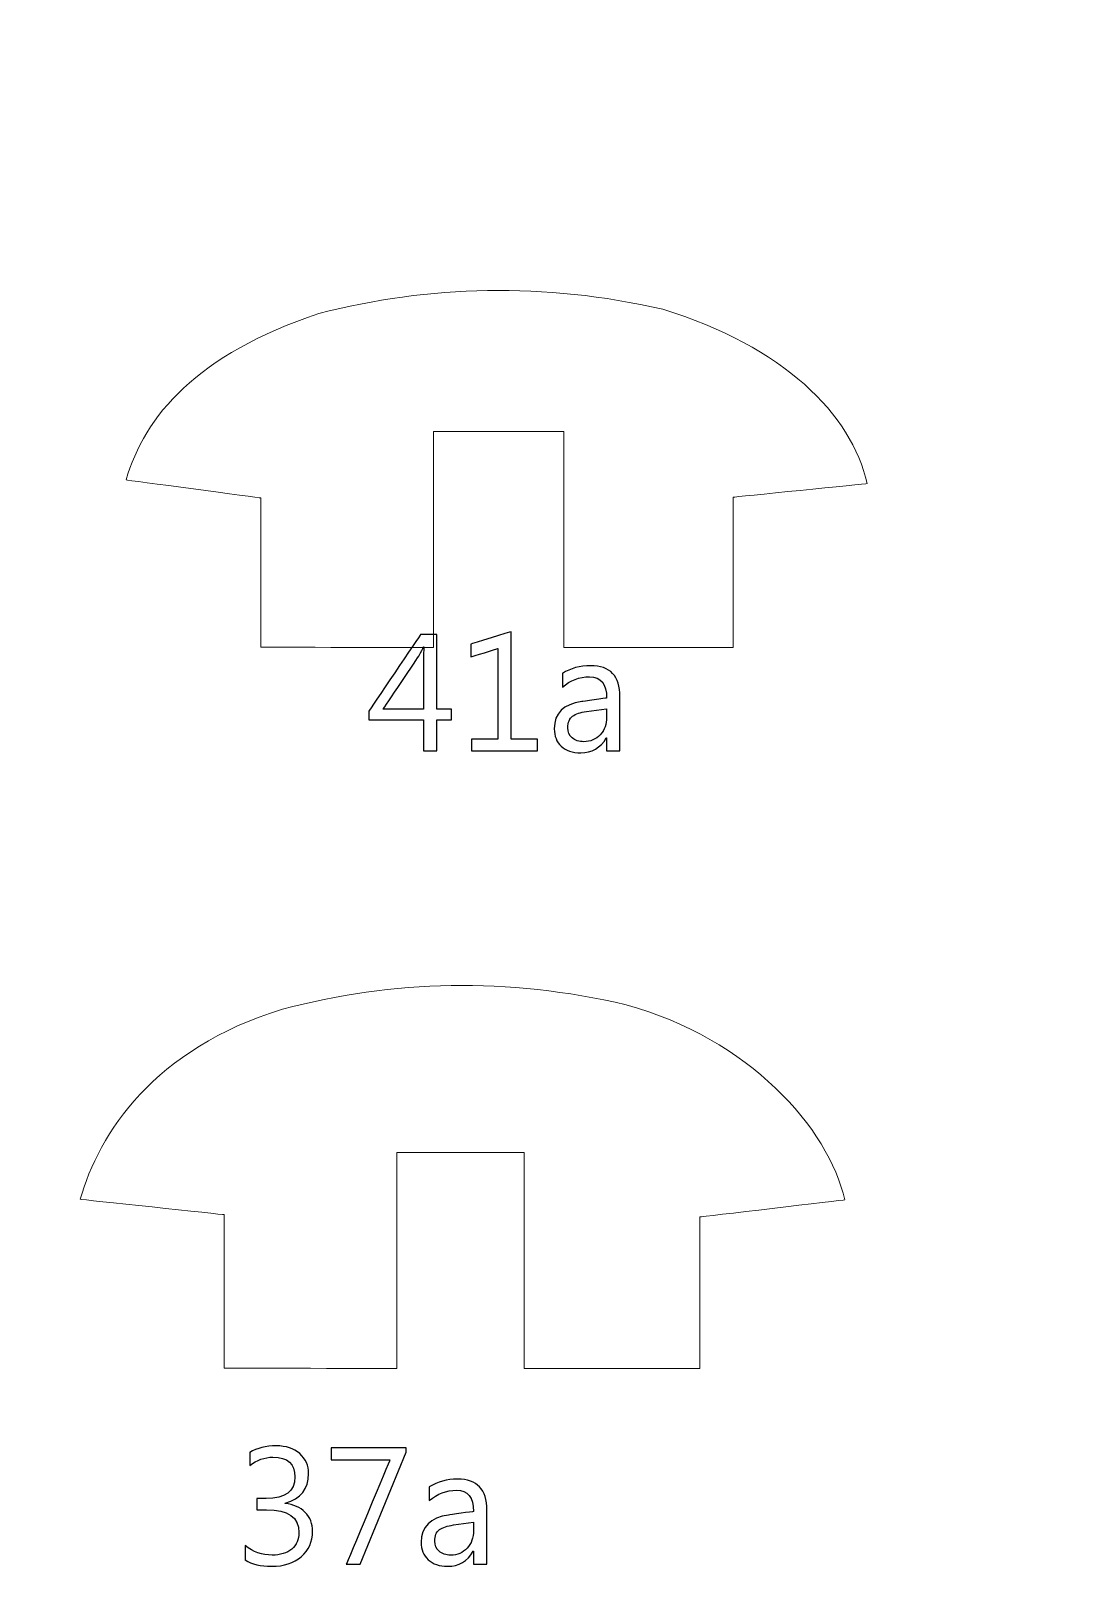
# Model space of a CAD drawing. Header units: centimetres. Extents: x -494 to 505, y -672 to 577.
# Drawn here: x -421.5 to -354.3, y -431.9 to -332.6 of the extents above; entities that cross this region are included whole.
import ezdxf

# ---------------------------------------------------------------- set-up
doc = ezdxf.new("R2010")
doc.units = ezdxf.units.CM
doc.header["$MEASUREMENT"] = 0
doc.layers.add('Camada 1', color=7, linetype='Continuous')
doc.layers.add('Camada 2', color=10, linetype='Continuous')

msp = doc.modelspace()

# ---------------------------------------------------------------- linework, layer by layer
at = {"layer": 'Camada 1', "lineweight": 9}
for points, knots in [([(-171.877482, -289.122612), (-171.417234, -291.33038), (-170.76293, -292.792912), (-169.592498, -295.697656), (-169.592498, -295.697656), (-166.99103, -303.282096), (-165.504622, -307.6575), (-173.55693, -310.625744), (-173.55693, -310.625744), (-177.69459, -311.82818), (-181.177438, -313.139836), (-184.119266, -314.542932), (-184.119266, -314.542932), (-198.820278, -320.617596), (-199.523858, -342.514936), (-193.890138, -357.236776), (-193.890138, -357.236776), (-189.844934, -363.822996), (-195.609718, -371.771672), (-201.114406, -369.92814), (-201.114406, -369.92814), (-201.114406, -369.92814), (-256.192782, -351.717864), (-256.192782, -351.717864), (-256.192782, -351.717864), (-254.607822, -345.745816), (-252.988826, -339.965792), (-250.858782, -333.99476), (-250.858782, -333.99476), (-250.858782, -333.99476), (-237.042706, -339.644228), (-237.042706, -339.644228), (-237.042706, -339.644228), (-237.042706, -339.644228), (-234.310174, -331.86116), (-234.310174, -331.86116), (-234.310174, -331.86116), (-234.310174, -331.86116), (-248.064782, -325.923656), (-248.064782, -325.923656), (-248.064782, -325.923656), (-245.077742, -319.458848), (-242.515898, -313.306968), (-239.20831, -307.165756), (-239.20831, -307.165756), (-239.20831, -307.165756), (-224.995486, -315.011816), (-224.995486, -315.011816), (-224.995486, -315.011816), (-224.995486, -315.011816), (-220.73997, -307.961284), (-220.73997, -307.961284), (-220.73997, -307.961284), (-220.73997, -307.961284), (-234.863386, -299.820584), (-234.863386, -299.820584), (-234.863386, -299.820584), (-231.622854, -294.342312), (-228.554026, -289.66922), (-225.135186, -284.696408), (-225.135186, -284.696408), (-225.135186, -284.696408), (-212.033358, -293.343076), (-212.033358, -293.343076), (-212.033358, -293.343076), (-212.033358, -293.343076), (-207.55483, -286.543496), (-207.55483, -286.543496), (-207.55483, -286.543496), (-207.55483, -286.543496), (-219.860114, -278.19858), (-219.860114, -278.19858), (-219.860114, -278.19858), (-216.204038, -273.117056), (-212.808566, -267.68298), (-209.444082, -262.4836), (-209.444082, -262.4836), (-209.444082, -262.4836), (-196.013578, -270.721328), (-196.013578, -270.721328), (-196.013578, -270.721328), (-196.013578, -270.721328), (-192.374774, -263.572244), (-192.374774, -263.572244), (-192.374774, -263.572244), (-192.374774, -263.572244), (-205.64221, -254.877824), (-205.64221, -254.877824), (-205.64221, -254.877824), (-192.847214, -229.7049), (-210.297014, -210.5787), (-229.633526, -206.477616), (-229.633526, -206.477616), (-270.939514, -198.17334), (-306.461414, -201.906124), (-344.475562, -222.53956), (-344.475562, -222.53956), (-370.286026, -235.883196), (-395.747494, -251.827284), (-421.002714, -267.868908), (-421.002714, -267.868908), (-436.48757, -276.248876), (-447.159634, -284.470348), (-464.85683, -290.508944), (-464.85683, -290.508944), (-470.354914, -292.199568), (-473.47505, -293.20236), (-475.541594, -292.117272), (-475.541594, -292.117272), (-483.768146, -278.821896), (-488.751118, -259.193792), (-487.706162, -215.05164), (-487.706162, -215.05164), (-484.91521, -177.04816), (-482.094794, -158.322772), (-473.688918, -145.105628), (-473.688918, -145.105628), (-460.462122, -137.656316), (-417.317682, -139.01928), (-359.988866, -144.689576), (-359.988866, -144.689576), (-319.967102, -147.65528), (-278.104854, -155.340304), (-233.92003, -154.620976), (-233.92003, -154.620976), (-213.98103, -153.978864), (-198.82993, -128.22428), (-179.348638, -98.790252), (-179.348638, -98.790252), (-168.780714, -100.527612), (-160.15335, -98.817684), (-154.495246, -93.99524), (-154.495246, -93.99524), (-149.021546, -88.652604), (-145.952718, -82.331052), (-146.064986, -74.856848), (-146.064986, -74.856848), (-146.087846, -72.723756), (-144.596866, -71.94042), (-142.229078, -72.798432), (-142.229078, -72.798432), (-113.594134, -78.67142), (-86.43747, -81.992216), (-61.44133, -81.803748), (-61.44133, -81.803748), (-61.44133, -81.803748), (-44.958762, -82.101436), (-44.958762, -82.101436), (-44.958762, -82.101436), (-22.211538, -82.526124), (-8.229346, -86.777068), (-4.602734, -100.924868), (-4.602734, -100.924868), (-3.762502, -105.042716), (-3.947922, -132.817616), (-3.908298, -138.162792), (-3.908298, -138.162792), (-3.908298, -138.162792), (-3.998722, -194.112388), (-3.998722, -194.112388), (-3.998722, -194.112388), (-3.998722, -194.112388), (-55.947818, -194.183), (-55.947818, -194.183), (-55.947818, -194.183), (-55.947818, -194.183), (-55.868062, -202.446636), (-55.868062, -202.446636), (-55.868062, -202.446636), (-55.868062, -202.446636), (-3.988054, -202.589384), (-3.988054, -202.589384), (-3.988054, -202.589384), (-3.988054, -202.589384), (-4.22783, -272.231104), (-4.22783, -272.231104), (-4.22783, -272.231104), (-4.22783, -272.231104), (-19.20621, -273.734276), (-19.20621, -273.734276), (-19.20621, -273.734276), (-19.20621, -273.734276), (-26.489914, -232.917492), (-26.489914, -232.917492), (-26.489914, -232.917492), (-26.489914, -232.917492), (-72.97293, -239.781588), (-72.97293, -239.781588), (-72.97293, -239.781588), (-72.97293, -239.781588), (-65.32753, -279.111456), (-65.32753, -279.111456), (-65.32753, -279.111456), (-65.32753, -279.111456), (-89.765886, -281.623516), (-89.765886, -281.623516), (-89.765886, -281.623516), (-89.87917, -271.87144), (-91.007438, -262.591804), (-93.44025, -254.004064), (-93.44025, -254.004064), (-96.718882, -242.648232), (-100.75291, -234.08132), (-106.761026, -232.132632), (-106.761026, -232.132632), (-106.761026, -232.132632), (-155.777438, -232.138728), (-155.777438, -232.138728), (-155.777438, -232.138728), (-159.270954, -232.321608), (-160.840166, -237.91926), (-159.684466, -246.6594), (-159.684466, -246.6594), (-158.761938, -256.127504), (-152.171654, -263.9568), (-148.63191, -273.87804), (-148.63191, -273.87804), (-146.288506, -280.445972), (-146.881342, -281.714448), (-152.075134, -281.679396), (-152.075134, -281.679396), (-152.075134, -281.679396), (-168.283382, -281.601164), (-168.283382, -281.601164), (-168.283382, -281.601164), (-170.456098, -282.293568), (-172.452538, -285.107888), (-171.877482, -289.122612)], [0, 0, 0, 0, 0.017241379, 0.017241379, 0.017241379, 0.017241389, 0.034482759, 0.034482759, 0.034482759, 0.034482769, 0.051724138, 0.051724138, 0.051724138, 0.051724148, 0.068965517, 0.068965517, 0.068965517, 0.068965527, 0.086206897, 0.086206897, 0.086206897, 0.086206907, 0.103448276, 0.103448276, 0.103448276, 0.103448286, 0.120689655, 0.120689655, 0.120689655, 0.120689665, 0.137931034, 0.137931034, 0.137931034, 0.137931044, 0.155172414, 0.155172414, 0.155172414, 0.155172424, 0.172413793, 0.172413793, 0.172413793, 0.172413803, 0.189655172, 0.189655172, 0.189655172, 0.189655182, 0.206896552, 0.206896552, 0.206896552, 0.206896562, 0.224137931, 0.224137931, 0.224137931, 0.224137941, 0.24137931, 0.24137931, 0.24137931, 0.24137932, 0.25862069, 0.25862069, 0.25862069, 0.2586207, 0.275862069, 0.275862069, 0.275862069, 0.275862079, 0.293103448, 0.293103448, 0.293103448, 0.293103458, 0.310344828, 0.310344828, 0.310344828, 0.310344838, 0.327586207, 0.327586207, 0.327586207, 0.327586217, 0.344827586, 0.344827586, 0.344827586, 0.344827596, 0.362068966, 0.362068966, 0.362068966, 0.362068976, 0.379310345, 0.379310345, 0.379310345, 0.379310355, 0.396551724, 0.396551724, 0.396551724, 0.396551734, 0.413793103, 0.413793103, 0.413793103, 0.413793113, 0.431034483, 0.431034483, 0.431034483, 0.431034493, 0.448275862, 0.448275862, 0.448275862, 0.448275872, 0.465517241, 0.465517241, 0.465517241, 0.465517251, 0.482758621, 0.482758621, 0.482758621, 0.482758631, 0.5, 0.5, 0.5, 0.50000001, 0.517241379, 0.517241379, 0.517241379, 0.517241389, 0.534482759, 0.534482759, 0.534482759, 0.534482769, 0.551724138, 0.551724138, 0.551724138, 0.551724148, 0.568965517, 0.568965517, 0.568965517, 0.568965527, 0.586206897, 0.586206897, 0.586206897, 0.586206907, 0.603448276, 0.603448276, 0.603448276, 0.603448286, 0.620689655, 0.620689655, 0.620689655, 0.620689665, 0.637931034, 0.637931034, 0.637931034, 0.637931044, 0.655172414, 0.655172414, 0.655172414, 0.655172424, 0.672413793, 0.672413793, 0.672413793, 0.672413803, 0.689655172, 0.689655172, 0.689655172, 0.689655182, 0.706896552, 0.706896552, 0.706896552, 0.706896562, 0.724137931, 0.724137931, 0.724137931, 0.724137941, 0.74137931, 0.74137931, 0.74137931, 0.74137932, 0.75862069, 0.75862069, 0.75862069, 0.7586207, 0.775862069, 0.775862069, 0.775862069, 0.775862079, 0.793103448, 0.793103448, 0.793103448, 0.793103458, 0.810344828, 0.810344828, 0.810344828, 0.810344838, 0.827586207, 0.827586207, 0.827586207, 0.827586217, 0.844827586, 0.844827586, 0.844827586, 0.844827596, 0.862068966, 0.862068966, 0.862068966, 0.862068976, 0.879310345, 0.879310345, 0.879310345, 0.879310355, 0.896551724, 0.896551724, 0.896551724, 0.896551734, 0.913793103, 0.913793103, 0.913793103, 0.913793113, 0.931034483, 0.931034483, 0.931034483, 0.931034493, 0.948275862, 0.948275862, 0.948275862, 0.948275872, 0.965517241, 0.965517241, 0.965517241, 0.965517251, 1, 1, 1, 1]), ([(-395.501622, -358.503728), (-395.501622, -358.503728), (-387.058154, -358.503728), (-387.058154, -358.503728), (-387.058154, -358.503728), (-387.058154, -358.503728), (-387.063742, -372.469664), (-387.063742, -372.469664), (-387.063742, -372.469664), (-387.063742, -372.469664), (-376.123708, -372.466616), (-376.123708, -372.466616), (-376.123708, -372.466616), (-376.123708, -372.466616), (-376.116088, -362.749592), (-376.116088, -362.749592), (-376.116088, -362.749592), (-376.116088, -362.749592), (-367.45037, -361.872276), (-367.45037, -361.872276), (-367.45037, -361.872276), (-368.48161, -357.36022), (-372.845838, -353.02952), (-380.674118, -350.596708), (-380.674118, -350.596708), (-388.382256, -348.846648), (-395.730984, -349.038672), (-402.904452, -350.877124), (-402.904452, -350.877124), (-410.80436, -353.516184), (-414.1724, -357.504492), (-415.365438, -361.637072), (-415.365438, -361.637072), (-415.365438, -361.637072), (-406.665938, -362.801408), (-406.665938, -362.801408), (-406.665938, -362.801408), (-406.665938, -362.801408), (-406.664414, -372.45036), (-406.664414, -372.45036), (-406.664414, -372.45036), (-406.664414, -372.45036), (-395.500606, -372.468648), (-395.500606, -372.468648), (-395.500606, -372.468648), (-395.500606, -372.468648), (-395.501622, -358.503728), (-395.501622, -358.503728)], [0, 0, 0, 0, 0.076923077, 0.076923077, 0.076923077, 0.076923087, 0.153846154, 0.153846154, 0.153846154, 0.153846164, 0.230769231, 0.230769231, 0.230769231, 0.230769241, 0.307692308, 0.307692308, 0.307692308, 0.307692318, 0.384615385, 0.384615385, 0.384615385, 0.384615395, 0.461538462, 0.461538462, 0.461538462, 0.461538472, 0.538461538, 0.538461538, 0.538461538, 0.538461548, 0.615384615, 0.615384615, 0.615384615, 0.615384625, 0.692307692, 0.692307692, 0.692307692, 0.692307702, 0.769230769, 0.769230769, 0.769230769, 0.769230779, 0.846153846, 0.846153846, 0.846153846, 0.846153856, 1, 1, 1, 1]), ([(-397.861282, -405.116792), (-397.861282, -405.116792), (-389.62076, -405.116792), (-389.62076, -405.116792), (-389.62076, -405.116792), (-389.62076, -405.116792), (-389.626348, -419.07206), (-389.626348, -419.07206), (-389.626348, -419.07206), (-389.626348, -419.07206), (-378.279406, -419.069012), (-378.279406, -419.069012), (-378.279406, -419.069012), (-378.279406, -419.069012), (-378.271786, -409.279598), (-378.271786, -409.279598), (-378.271786, -409.279598), (-378.271786, -409.279598), (-368.904774, -408.17419), (-368.904774, -408.17419), (-368.904774, -408.17419), (-369.936014, -403.534372), (-375.100088, -397.747744), (-383.033778, -395.56309), (-383.033778, -395.56309), (-390.741916, -393.7635), (-398.090644, -393.960858), (-405.264112, -395.85138), (-405.264112, -395.85138), (-413.543496, -398.375124), (-417.140644, -403.885908), (-418.333428, -408.135582), (-418.333428, -408.135582), (-418.333428, -408.135582), (-409.025598, -409.129738), (-409.025598, -409.129738), (-409.025598, -409.129738), (-409.025598, -409.129738), (-409.024074, -419.052248), (-409.024074, -419.052248), (-409.024074, -419.052248), (-409.024074, -419.052248), (-397.860266, -419.071044), (-397.860266, -419.071044), (-397.860266, -419.071044), (-397.860266, -419.071044), (-397.861282, -405.116792), (-397.861282, -405.116792)], [0, 0, 0, 0, 0.076923077, 0.076923077, 0.076923077, 0.076923087, 0.153846154, 0.153846154, 0.153846154, 0.153846164, 0.230769231, 0.230769231, 0.230769231, 0.230769241, 0.307692308, 0.307692308, 0.307692308, 0.307692318, 0.384615385, 0.384615385, 0.384615385, 0.384615395, 0.461538462, 0.461538462, 0.461538462, 0.461538472, 0.538461538, 0.538461538, 0.538461538, 0.538461548, 0.615384615, 0.615384615, 0.615384615, 0.615384625, 0.692307692, 0.692307692, 0.692307692, 0.692307702, 0.769230769, 0.769230769, 0.769230769, 0.769230779, 0.846153846, 0.846153846, 0.846153846, 0.846153856, 1, 1, 1, 1])]:
    msp.add_open_spline(points, degree=3, knots=knots, dxfattribs=at)
at = {"layer": 'Camada 2'}
for points, knots in [([(-394.318744, -377.147328), (-394.318744, -377.147328), (-395.286484, -377.147328), (-395.286484, -377.147328), (-395.286484, -377.147328), (-395.286484, -377.147328), (-395.286484, -379.147324), (-395.286484, -379.147324), (-395.286484, -379.147324), (-395.286484, -379.147324), (-396.136114, -379.147324), (-396.136114, -379.147324), (-396.136114, -379.147324), (-396.136114, -379.147324), (-396.136114, -377.147328), (-396.136114, -377.147328), (-396.136114, -377.147328), (-396.136114, -377.147328), (-399.673826, -377.147328), (-399.673826, -377.147328), (-399.673826, -377.147328), (-399.673826, -377.147328), (-399.673826, -376.584464), (-399.673826, -376.584464), (-399.673826, -376.584464), (-399.673826, -376.584464), (-396.324328, -371.620288), (-396.324328, -371.620288), (-396.324328, -371.620288), (-396.324328, -371.620288), (-395.286484, -371.620288), (-395.286484, -371.620288), (-395.286484, -371.620288), (-395.286484, -371.620288), (-395.286484, -376.44832), (-395.286484, -376.44832), (-395.286484, -376.44832), (-395.286484, -376.44832), (-394.318744, -376.44832), (-394.318744, -376.44832), (-394.318744, -376.44832), (-394.318744, -376.44832), (-394.318744, -377.147328), (-394.318744, -377.147328)], [0, 0, 0, 0, 0.083333333, 0.083333333, 0.083333333, 0.083333343, 0.166666667, 0.166666667, 0.166666667, 0.166666677, 0.25, 0.25, 0.25, 0.25000001, 0.333333333, 0.333333333, 0.333333333, 0.333333343, 0.416666667, 0.416666667, 0.416666667, 0.416666677, 0.5, 0.5, 0.5, 0.50000001, 0.583333333, 0.583333333, 0.583333333, 0.583333343, 0.666666667, 0.666666667, 0.666666667, 0.666666677, 0.75, 0.75, 0.75, 0.75000001, 0.833333333, 0.833333333, 0.833333333, 0.833333343, 1, 1, 1, 1]), ([(-388.770368, -379.147324), (-388.770368, -379.147324), (-393.028424, -379.147324), (-393.028424, -379.147324), (-393.028424, -379.147324), (-393.028424, -379.147324), (-393.028424, -378.394722), (-393.028424, -378.394722), (-393.028424, -378.394722), (-393.028424, -378.394722), (-391.329672, -378.394722), (-391.329672, -378.394722), (-391.329672, -378.394722), (-391.329672, -378.394722), (-391.329672, -372.541546), (-391.329672, -372.541546), (-391.329672, -372.541546), (-391.329672, -372.541546), (-393.071604, -373.06123), (-393.071604, -373.06123), (-393.071604, -373.06123), (-393.071604, -373.06123), (-393.071604, -372.244112), (-393.071604, -372.244112), (-393.071604, -372.244112), (-393.071604, -372.244112), (-390.469374, -371.44833), (-390.469374, -371.44833), (-390.469374, -371.44833), (-390.469374, -371.44833), (-390.469374, -378.394722), (-390.469374, -378.394722), (-390.469374, -378.394722), (-390.469374, -378.394722), (-388.770368, -378.394722), (-388.770368, -378.394722), (-388.770368, -378.394722), (-388.770368, -378.394722), (-388.770368, -379.147324), (-388.770368, -379.147324)], [0, 0, 0, 0, 0.090909091, 0.090909091, 0.090909091, 0.090909101, 0.181818182, 0.181818182, 0.181818182, 0.181818192, 0.272727273, 0.272727273, 0.272727273, 0.272727283, 0.363636364, 0.363636364, 0.363636364, 0.363636374, 0.454545455, 0.454545455, 0.454545455, 0.454545465, 0.545454545, 0.545454545, 0.545454545, 0.545454555, 0.636363636, 0.636363636, 0.636363636, 0.636363646, 0.727272727, 0.727272727, 0.727272727, 0.727272737, 0.818181818, 0.818181818, 0.818181818, 0.818181828, 1, 1, 1, 1]), ([(-396.136114, -376.44832), (-396.136114, -376.44832), (-396.136114, -373.195596), (-396.136114, -373.195596), (-396.136114, -373.195596), (-396.136114, -372.964456), (-396.129002, -372.704614), (-396.114524, -372.417848), (-396.114524, -372.417848), (-396.114524, -372.417848), (-396.136114, -372.417848), (-396.136114, -372.417848), (-396.136114, -372.417848), (-396.184374, -372.545102), (-396.281148, -372.736872), (-396.424658, -372.994936), (-396.424658, -372.994936), (-396.424658, -372.994936), (-398.740122, -376.44832), (-398.740122, -376.44832), (-398.740122, -376.44832), (-398.740122, -376.44832), (-396.136114, -376.44832), (-396.136114, -376.44832)], [0, 0, 0, 0, 0.142857143, 0.142857143, 0.142857143, 0.142857153, 0.285714286, 0.285714286, 0.285714286, 0.285714296, 0.428571429, 0.428571429, 0.428571429, 0.428571439, 0.571428571, 0.571428571, 0.571428571, 0.571428581, 0.714285714, 0.714285714, 0.714285714, 0.714285724, 1, 1, 1, 1]), ([(-383.436876, -379.147324), (-383.436876, -379.147324), (-384.297174, -379.147324), (-384.297174, -379.147324), (-384.297174, -379.147324), (-384.297174, -379.147324), (-384.297174, -378.306838), (-384.297174, -378.306838), (-384.297174, -378.306838), (-384.297174, -378.306838), (-384.318764, -378.306838), (-384.318764, -378.306838), (-384.318764, -378.306838), (-384.69316, -378.953776), (-385.243324, -379.276356), (-385.972812, -379.276356), (-385.972812, -379.276356), (-386.508752, -379.276356), (-386.928106, -379.134878), (-387.230874, -378.84989), (-387.230874, -378.84989), (-387.533896, -378.56668), (-387.684264, -378.190252), (-387.684264, -377.72086), (-387.684264, -377.72086), (-387.684264, -376.715274), (-387.092952, -376.129296), (-385.910074, -375.96445), (-385.910074, -375.96445), (-385.910074, -375.96445), (-384.297174, -375.738644), (-384.297174, -375.738644), (-384.297174, -375.738644), (-384.297174, -374.821196), (-384.66649, -374.362218), (-385.404614, -374.362218), (-385.404614, -374.362218), (-386.051806, -374.362218), (-386.636006, -374.584468), (-387.157468, -375.028968), (-387.157468, -375.028968), (-387.157468, -375.028968), (-387.157468, -374.147334), (-387.157468, -374.147334), (-387.157468, -374.147334), (-386.628894, -373.810276), (-386.021326, -373.641874), (-385.331208, -373.641874), (-385.331208, -373.641874), (-384.067812, -373.641874), (-383.436876, -374.310402), (-383.436876, -375.648982), (-383.436876, -375.648982), (-383.436876, -375.648982), (-383.436876, -379.147324), (-383.436876, -379.147324)], [0, 0, 0, 0, 0.066666667, 0.066666667, 0.066666667, 0.066666677, 0.133333333, 0.133333333, 0.133333333, 0.133333343, 0.2, 0.2, 0.2, 0.20000001, 0.266666667, 0.266666667, 0.266666667, 0.266666677, 0.333333333, 0.333333333, 0.333333333, 0.333333343, 0.4, 0.4, 0.4, 0.40000001, 0.466666667, 0.466666667, 0.466666667, 0.466666677, 0.533333333, 0.533333333, 0.533333333, 0.533333343, 0.6, 0.6, 0.6, 0.60000001, 0.666666667, 0.666666667, 0.666666667, 0.666666677, 0.733333333, 0.733333333, 0.733333333, 0.733333343, 0.8, 0.8, 0.8, 0.80000001, 0.866666667, 0.866666667, 0.866666667, 0.866666677, 1, 1, 1, 1]), ([(-384.297174, -376.42673), (-384.297174, -376.42673), (-385.594606, -376.606054), (-385.594606, -376.606054), (-385.594606, -376.606054), (-385.994402, -376.66168), (-386.295392, -376.76201), (-386.49783, -376.903488), (-386.49783, -376.903488), (-386.700522, -377.046998), (-386.80263, -377.29795), (-386.80263, -377.6599), (-386.80263, -377.6599), (-386.80263, -377.923298), (-386.709412, -378.138436), (-386.521198, -378.30506), (-386.521198, -378.30506), (-386.334762, -378.471684), (-386.084064, -378.556012), (-385.77393, -378.556012), (-385.77393, -378.556012), (-385.345686, -378.556012), (-384.992626, -378.40539), (-384.71475, -378.106178), (-384.71475, -378.106178), (-384.436874, -377.804934), (-384.297174, -377.425204), (-384.297174, -376.964448), (-384.297174, -376.964448), (-384.297174, -376.964448), (-384.297174, -376.42673), (-384.297174, -376.42673)], [0, 0, 0, 0, 0.111111111, 0.111111111, 0.111111111, 0.111111121, 0.222222222, 0.222222222, 0.222222222, 0.222222232, 0.333333333, 0.333333333, 0.333333333, 0.333333343, 0.444444444, 0.444444444, 0.444444444, 0.444444454, 0.555555556, 0.555555556, 0.555555556, 0.555555566, 0.666666667, 0.666666667, 0.666666667, 0.666666677, 0.777777778, 0.777777778, 0.777777778, 0.777777788, 1, 1, 1, 1]), ([(-407.665428, -431.45075), (-407.665428, -431.45075), (-407.665428, -430.52619), (-407.665428, -430.52619), (-407.665428, -430.52619), (-407.151078, -430.934622), (-406.568656, -431.139092), (-405.921464, -431.139092), (-405.921464, -431.139092), (-405.394668, -431.139092), (-404.975314, -431.008282), (-404.661624, -430.74463), (-404.661624, -430.74463), (-404.348188, -430.481232), (-404.192232, -430.126394), (-404.192232, -429.681894), (-404.192232, -429.681894), (-404.192232, -428.696374), (-404.890986, -428.20336), (-406.287224, -428.20336), (-406.287224, -428.20336), (-406.287224, -428.20336), (-406.912572, -428.20336), (-406.912572, -428.20336), (-406.912572, -428.20336), (-406.912572, -428.20336), (-406.912572, -427.472348), (-406.912572, -427.472348), (-406.912572, -427.472348), (-406.912572, -427.472348), (-406.317704, -427.472348), (-406.317704, -427.472348), (-406.317704, -427.472348), (-405.072088, -427.472348), (-404.450296, -427.009814), (-404.450296, -426.087032), (-404.450296, -426.087032), (-404.450296, -425.232068), (-404.925276, -424.805602), (-405.874982, -424.805602), (-405.874982, -424.805602), (-406.405334, -424.805602), (-406.90546, -424.984672), (-407.375106, -425.34332), (-407.375106, -425.34332), (-407.375106, -425.34332), (-407.375106, -424.504612), (-407.375106, -424.504612), (-407.375106, -424.504612), (-406.891236, -424.217846), (-406.319482, -424.074336), (-405.661622, -424.074336), (-405.661622, -424.074336), (-405.027384, -424.074336), (-404.520146, -424.242738), (-404.138384, -424.578018), (-404.138384, -424.578018), (-403.7584, -424.914822), (-403.568408, -425.345098), (-403.568408, -425.870116), (-403.568408, -425.870116), (-403.568408, -426.861224), (-404.07209, -427.499272), (-405.080978, -427.782228), (-405.080978, -427.782228), (-405.080978, -427.782228), (-405.080978, -427.803818), (-405.080978, -427.803818), (-405.080978, -427.803818), (-404.539958, -427.855888), (-404.109682, -428.04588), (-403.790658, -428.373794), (-403.790658, -428.373794), (-403.469856, -428.701708), (-403.310344, -429.110394), (-403.310344, -429.599598), (-403.310344, -429.599598), (-403.310344, -430.277016), (-403.552406, -430.821846), (-404.038054, -431.237644), (-404.038054, -431.237644), (-404.523702, -431.651664), (-405.163528, -431.859436), (-405.957532, -431.859436), (-405.957532, -431.859436), (-406.672542, -431.859436), (-407.242264, -431.723292), (-407.665428, -431.45075)], [0, 0, 0, 0, 0.043478261, 0.043478261, 0.043478261, 0.043478271, 0.086956522, 0.086956522, 0.086956522, 0.086956532, 0.130434783, 0.130434783, 0.130434783, 0.130434793, 0.173913043, 0.173913043, 0.173913043, 0.173913053, 0.217391304, 0.217391304, 0.217391304, 0.217391314, 0.260869565, 0.260869565, 0.260869565, 0.260869575, 0.304347826, 0.304347826, 0.304347826, 0.304347836, 0.347826087, 0.347826087, 0.347826087, 0.347826097, 0.391304348, 0.391304348, 0.391304348, 0.391304358, 0.434782609, 0.434782609, 0.434782609, 0.434782619, 0.47826087, 0.47826087, 0.47826087, 0.47826088, 0.52173913, 0.52173913, 0.52173913, 0.52173914, 0.565217391, 0.565217391, 0.565217391, 0.565217401, 0.608695652, 0.608695652, 0.608695652, 0.608695662, 0.652173913, 0.652173913, 0.652173913, 0.652173923, 0.695652174, 0.695652174, 0.695652174, 0.695652184, 0.739130435, 0.739130435, 0.739130435, 0.739130445, 0.782608696, 0.782608696, 0.782608696, 0.782608706, 0.826086957, 0.826086957, 0.826086957, 0.826086967, 0.869565217, 0.869565217, 0.869565217, 0.869565227, 0.913043478, 0.913043478, 0.913043478, 0.913043488, 1, 1, 1, 1]), ([(-397.256508, -424.474132), (-397.256508, -424.474132), (-400.235166, -431.730404), (-400.235166, -431.730404), (-400.235166, -431.730404), (-400.235166, -431.730404), (-401.127722, -431.730404), (-401.127722, -431.730404), (-401.127722, -431.730404), (-401.127722, -431.730404), (-398.310354, -424.97756), (-398.310354, -424.97756), (-398.310354, -424.97756), (-398.310354, -424.97756), (-402.10613, -424.97756), (-402.10613, -424.97756), (-402.10613, -424.97756), (-402.10613, -424.97756), (-402.10613, -424.203368), (-402.10613, -424.203368), (-402.10613, -424.203368), (-402.10613, -424.203368), (-397.256508, -424.203368), (-397.256508, -424.203368), (-397.256508, -424.203368), (-397.256508, -424.203368), (-397.256508, -424.474132), (-397.256508, -424.474132)], [0, 0, 0, 0, 0.125, 0.125, 0.125, 0.12500001, 0.25, 0.25, 0.25, 0.25000001, 0.375, 0.375, 0.375, 0.37500001, 0.5, 0.5, 0.5, 0.50000001, 0.625, 0.625, 0.625, 0.62500001, 0.75, 0.75, 0.75, 0.75000001, 1, 1, 1, 1]), ([(-392.04138, -431.730404), (-392.04138, -431.730404), (-392.901678, -431.730404), (-392.901678, -431.730404), (-392.901678, -431.730404), (-392.901678, -431.730404), (-392.901678, -430.889918), (-392.901678, -430.889918), (-392.901678, -430.889918), (-392.901678, -430.889918), (-392.923268, -430.889918), (-392.923268, -430.889918), (-392.923268, -430.889918), (-393.297664, -431.536856), (-393.847828, -431.859436), (-394.577316, -431.859436), (-394.577316, -431.859436), (-395.113256, -431.859436), (-395.53261, -431.717958), (-395.835378, -431.43297), (-395.835378, -431.43297), (-396.1384, -431.14976), (-396.288768, -430.773332), (-396.288768, -430.30394), (-396.288768, -430.30394), (-396.288768, -429.298354), (-395.697456, -428.712376), (-394.514578, -428.54753), (-394.514578, -428.54753), (-394.514578, -428.54753), (-392.901678, -428.321724), (-392.901678, -428.321724), (-392.901678, -428.321724), (-392.901678, -427.404276), (-393.270994, -426.945298), (-394.009118, -426.945298), (-394.009118, -426.945298), (-394.65631, -426.945298), (-395.24051, -427.167548), (-395.761972, -427.612048), (-395.761972, -427.612048), (-395.761972, -427.612048), (-395.761972, -426.730414), (-395.761972, -426.730414), (-395.761972, -426.730414), (-395.233398, -426.393356), (-394.62583, -426.224954), (-393.935712, -426.224954), (-393.935712, -426.224954), (-392.672316, -426.224954), (-392.04138, -426.893482), (-392.04138, -428.232062), (-392.04138, -428.232062), (-392.04138, -428.232062), (-392.04138, -431.730404), (-392.04138, -431.730404)], [0, 0, 0, 0, 0.066666667, 0.066666667, 0.066666667, 0.066666677, 0.133333333, 0.133333333, 0.133333333, 0.133333343, 0.2, 0.2, 0.2, 0.20000001, 0.266666667, 0.266666667, 0.266666667, 0.266666677, 0.333333333, 0.333333333, 0.333333333, 0.333333343, 0.4, 0.4, 0.4, 0.40000001, 0.466666667, 0.466666667, 0.466666667, 0.466666677, 0.533333333, 0.533333333, 0.533333333, 0.533333343, 0.6, 0.6, 0.6, 0.60000001, 0.666666667, 0.666666667, 0.666666667, 0.666666677, 0.733333333, 0.733333333, 0.733333333, 0.733333343, 0.8, 0.8, 0.8, 0.80000001, 0.866666667, 0.866666667, 0.866666667, 0.866666677, 1, 1, 1, 1]), ([(-392.901678, -429.00981), (-392.901678, -429.00981), (-394.19911, -429.189134), (-394.19911, -429.189134), (-394.19911, -429.189134), (-394.598906, -429.24476), (-394.899896, -429.34509), (-395.102334, -429.486568), (-395.102334, -429.486568), (-395.305026, -429.630078), (-395.407134, -429.88103), (-395.407134, -430.24298), (-395.407134, -430.24298), (-395.407134, -430.506378), (-395.313916, -430.721516), (-395.125702, -430.88814), (-395.125702, -430.88814), (-394.939266, -431.054764), (-394.688568, -431.139092), (-394.378434, -431.139092), (-394.378434, -431.139092), (-393.95019, -431.139092), (-393.59713, -430.98847), (-393.319254, -430.689258), (-393.319254, -430.689258), (-393.041378, -430.388014), (-392.901678, -430.008284), (-392.901678, -429.547528), (-392.901678, -429.547528), (-392.901678, -429.547528), (-392.901678, -429.00981), (-392.901678, -429.00981)], [0, 0, 0, 0, 0.111111111, 0.111111111, 0.111111111, 0.111111121, 0.222222222, 0.222222222, 0.222222222, 0.222222232, 0.333333333, 0.333333333, 0.333333333, 0.333333343, 0.444444444, 0.444444444, 0.444444444, 0.444444454, 0.555555556, 0.555555556, 0.555555556, 0.555555566, 0.666666667, 0.666666667, 0.666666667, 0.666666677, 0.777777778, 0.777777778, 0.777777778, 0.777777788, 1, 1, 1, 1])]:
    msp.add_open_spline(points, degree=3, knots=knots, dxfattribs=at)
at = {"layer": 'Camada 2', "lineweight": 9}
for points, knots in [([(-394.318744, -377.147328), (-394.318744, -377.147328), (-395.286484, -377.147328), (-395.286484, -377.147328), (-395.286484, -377.147328), (-395.286484, -377.147328), (-395.286484, -379.147324), (-395.286484, -379.147324), (-395.286484, -379.147324), (-395.286484, -379.147324), (-396.136114, -379.147324), (-396.136114, -379.147324), (-396.136114, -379.147324), (-396.136114, -379.147324), (-396.136114, -377.147328), (-396.136114, -377.147328), (-396.136114, -377.147328), (-396.136114, -377.147328), (-399.673826, -377.147328), (-399.673826, -377.147328), (-399.673826, -377.147328), (-399.673826, -377.147328), (-399.673826, -376.584464), (-399.673826, -376.584464), (-399.673826, -376.584464), (-399.673826, -376.584464), (-396.324328, -371.620288), (-396.324328, -371.620288), (-396.324328, -371.620288), (-396.324328, -371.620288), (-395.286484, -371.620288), (-395.286484, -371.620288), (-395.286484, -371.620288), (-395.286484, -371.620288), (-395.286484, -376.44832), (-395.286484, -376.44832), (-395.286484, -376.44832), (-395.286484, -376.44832), (-394.318744, -376.44832), (-394.318744, -376.44832), (-394.318744, -376.44832), (-394.318744, -376.44832), (-394.318744, -377.147328), (-394.318744, -377.147328)], [0, 0, 0, 0, 0.083333333, 0.083333333, 0.083333333, 0.083333343, 0.166666667, 0.166666667, 0.166666667, 0.166666677, 0.25, 0.25, 0.25, 0.25000001, 0.333333333, 0.333333333, 0.333333333, 0.333333343, 0.416666667, 0.416666667, 0.416666667, 0.416666677, 0.5, 0.5, 0.5, 0.50000001, 0.583333333, 0.583333333, 0.583333333, 0.583333343, 0.666666667, 0.666666667, 0.666666667, 0.666666677, 0.75, 0.75, 0.75, 0.75000001, 0.833333333, 0.833333333, 0.833333333, 0.833333343, 1, 1, 1, 1]), ([(-388.770368, -379.147324), (-388.770368, -379.147324), (-393.028424, -379.147324), (-393.028424, -379.147324), (-393.028424, -379.147324), (-393.028424, -379.147324), (-393.028424, -378.394722), (-393.028424, -378.394722), (-393.028424, -378.394722), (-393.028424, -378.394722), (-391.329672, -378.394722), (-391.329672, -378.394722), (-391.329672, -378.394722), (-391.329672, -378.394722), (-391.329672, -372.541546), (-391.329672, -372.541546), (-391.329672, -372.541546), (-391.329672, -372.541546), (-393.071604, -373.06123), (-393.071604, -373.06123), (-393.071604, -373.06123), (-393.071604, -373.06123), (-393.071604, -372.244112), (-393.071604, -372.244112), (-393.071604, -372.244112), (-393.071604, -372.244112), (-390.469374, -371.44833), (-390.469374, -371.44833), (-390.469374, -371.44833), (-390.469374, -371.44833), (-390.469374, -378.394722), (-390.469374, -378.394722), (-390.469374, -378.394722), (-390.469374, -378.394722), (-388.770368, -378.394722), (-388.770368, -378.394722), (-388.770368, -378.394722), (-388.770368, -378.394722), (-388.770368, -379.147324), (-388.770368, -379.147324)], [0, 0, 0, 0, 0.090909091, 0.090909091, 0.090909091, 0.090909101, 0.181818182, 0.181818182, 0.181818182, 0.181818192, 0.272727273, 0.272727273, 0.272727273, 0.272727283, 0.363636364, 0.363636364, 0.363636364, 0.363636374, 0.454545455, 0.454545455, 0.454545455, 0.454545465, 0.545454545, 0.545454545, 0.545454545, 0.545454555, 0.636363636, 0.636363636, 0.636363636, 0.636363646, 0.727272727, 0.727272727, 0.727272727, 0.727272737, 0.818181818, 0.818181818, 0.818181818, 0.818181828, 1, 1, 1, 1]), ([(-396.136114, -376.44832), (-396.136114, -376.44832), (-396.136114, -373.195596), (-396.136114, -373.195596), (-396.136114, -373.195596), (-396.136114, -372.964456), (-396.129002, -372.704614), (-396.114524, -372.417848), (-396.114524, -372.417848), (-396.114524, -372.417848), (-396.136114, -372.417848), (-396.136114, -372.417848), (-396.136114, -372.417848), (-396.184374, -372.545102), (-396.281148, -372.736872), (-396.424658, -372.994936), (-396.424658, -372.994936), (-396.424658, -372.994936), (-398.740122, -376.44832), (-398.740122, -376.44832), (-398.740122, -376.44832), (-398.740122, -376.44832), (-396.136114, -376.44832), (-396.136114, -376.44832)], [0, 0, 0, 0, 0.142857143, 0.142857143, 0.142857143, 0.142857153, 0.285714286, 0.285714286, 0.285714286, 0.285714296, 0.428571429, 0.428571429, 0.428571429, 0.428571439, 0.571428571, 0.571428571, 0.571428571, 0.571428581, 0.714285714, 0.714285714, 0.714285714, 0.714285724, 1, 1, 1, 1]), ([(-383.436876, -379.147324), (-383.436876, -379.147324), (-384.297174, -379.147324), (-384.297174, -379.147324), (-384.297174, -379.147324), (-384.297174, -379.147324), (-384.297174, -378.306838), (-384.297174, -378.306838), (-384.297174, -378.306838), (-384.297174, -378.306838), (-384.318764, -378.306838), (-384.318764, -378.306838), (-384.318764, -378.306838), (-384.69316, -378.953776), (-385.243324, -379.276356), (-385.972812, -379.276356), (-385.972812, -379.276356), (-386.508752, -379.276356), (-386.928106, -379.134878), (-387.230874, -378.84989), (-387.230874, -378.84989), (-387.533896, -378.56668), (-387.684264, -378.190252), (-387.684264, -377.72086), (-387.684264, -377.72086), (-387.684264, -376.715274), (-387.092952, -376.129296), (-385.910074, -375.96445), (-385.910074, -375.96445), (-385.910074, -375.96445), (-384.297174, -375.738644), (-384.297174, -375.738644), (-384.297174, -375.738644), (-384.297174, -374.821196), (-384.66649, -374.362218), (-385.404614, -374.362218), (-385.404614, -374.362218), (-386.051806, -374.362218), (-386.636006, -374.584468), (-387.157468, -375.028968), (-387.157468, -375.028968), (-387.157468, -375.028968), (-387.157468, -374.147334), (-387.157468, -374.147334), (-387.157468, -374.147334), (-386.628894, -373.810276), (-386.021326, -373.641874), (-385.331208, -373.641874), (-385.331208, -373.641874), (-384.067812, -373.641874), (-383.436876, -374.310402), (-383.436876, -375.648982), (-383.436876, -375.648982), (-383.436876, -375.648982), (-383.436876, -379.147324), (-383.436876, -379.147324)], [0, 0, 0, 0, 0.066666667, 0.066666667, 0.066666667, 0.066666677, 0.133333333, 0.133333333, 0.133333333, 0.133333343, 0.2, 0.2, 0.2, 0.20000001, 0.266666667, 0.266666667, 0.266666667, 0.266666677, 0.333333333, 0.333333333, 0.333333333, 0.333333343, 0.4, 0.4, 0.4, 0.40000001, 0.466666667, 0.466666667, 0.466666667, 0.466666677, 0.533333333, 0.533333333, 0.533333333, 0.533333343, 0.6, 0.6, 0.6, 0.60000001, 0.666666667, 0.666666667, 0.666666667, 0.666666677, 0.733333333, 0.733333333, 0.733333333, 0.733333343, 0.8, 0.8, 0.8, 0.80000001, 0.866666667, 0.866666667, 0.866666667, 0.866666677, 1, 1, 1, 1]), ([(-384.297174, -376.42673), (-384.297174, -376.42673), (-385.594606, -376.606054), (-385.594606, -376.606054), (-385.594606, -376.606054), (-385.994402, -376.66168), (-386.295392, -376.76201), (-386.49783, -376.903488), (-386.49783, -376.903488), (-386.700522, -377.046998), (-386.80263, -377.29795), (-386.80263, -377.6599), (-386.80263, -377.6599), (-386.80263, -377.923298), (-386.709412, -378.138436), (-386.521198, -378.30506), (-386.521198, -378.30506), (-386.334762, -378.471684), (-386.084064, -378.556012), (-385.77393, -378.556012), (-385.77393, -378.556012), (-385.345686, -378.556012), (-384.992626, -378.40539), (-384.71475, -378.106178), (-384.71475, -378.106178), (-384.436874, -377.804934), (-384.297174, -377.425204), (-384.297174, -376.964448), (-384.297174, -376.964448), (-384.297174, -376.964448), (-384.297174, -376.42673), (-384.297174, -376.42673)], [0, 0, 0, 0, 0.111111111, 0.111111111, 0.111111111, 0.111111121, 0.222222222, 0.222222222, 0.222222222, 0.222222232, 0.333333333, 0.333333333, 0.333333333, 0.333333343, 0.444444444, 0.444444444, 0.444444444, 0.444444454, 0.555555556, 0.555555556, 0.555555556, 0.555555566, 0.666666667, 0.666666667, 0.666666667, 0.666666677, 0.777777778, 0.777777778, 0.777777778, 0.777777788, 1, 1, 1, 1]), ([(-407.665428, -431.45075), (-407.665428, -431.45075), (-407.665428, -430.52619), (-407.665428, -430.52619), (-407.665428, -430.52619), (-407.151078, -430.934622), (-406.568656, -431.139092), (-405.921464, -431.139092), (-405.921464, -431.139092), (-405.394668, -431.139092), (-404.975314, -431.008282), (-404.661624, -430.74463), (-404.661624, -430.74463), (-404.348188, -430.481232), (-404.192232, -430.126394), (-404.192232, -429.681894), (-404.192232, -429.681894), (-404.192232, -428.696374), (-404.890986, -428.20336), (-406.287224, -428.20336), (-406.287224, -428.20336), (-406.287224, -428.20336), (-406.912572, -428.20336), (-406.912572, -428.20336), (-406.912572, -428.20336), (-406.912572, -428.20336), (-406.912572, -427.472348), (-406.912572, -427.472348), (-406.912572, -427.472348), (-406.912572, -427.472348), (-406.317704, -427.472348), (-406.317704, -427.472348), (-406.317704, -427.472348), (-405.072088, -427.472348), (-404.450296, -427.009814), (-404.450296, -426.087032), (-404.450296, -426.087032), (-404.450296, -425.232068), (-404.925276, -424.805602), (-405.874982, -424.805602), (-405.874982, -424.805602), (-406.405334, -424.805602), (-406.90546, -424.984672), (-407.375106, -425.34332), (-407.375106, -425.34332), (-407.375106, -425.34332), (-407.375106, -424.504612), (-407.375106, -424.504612), (-407.375106, -424.504612), (-406.891236, -424.217846), (-406.319482, -424.074336), (-405.661622, -424.074336), (-405.661622, -424.074336), (-405.027384, -424.074336), (-404.520146, -424.242738), (-404.138384, -424.578018), (-404.138384, -424.578018), (-403.7584, -424.914822), (-403.568408, -425.345098), (-403.568408, -425.870116), (-403.568408, -425.870116), (-403.568408, -426.861224), (-404.07209, -427.499272), (-405.080978, -427.782228), (-405.080978, -427.782228), (-405.080978, -427.782228), (-405.080978, -427.803818), (-405.080978, -427.803818), (-405.080978, -427.803818), (-404.539958, -427.855888), (-404.109682, -428.04588), (-403.790658, -428.373794), (-403.790658, -428.373794), (-403.469856, -428.701708), (-403.310344, -429.110394), (-403.310344, -429.599598), (-403.310344, -429.599598), (-403.310344, -430.277016), (-403.552406, -430.821846), (-404.038054, -431.237644), (-404.038054, -431.237644), (-404.523702, -431.651664), (-405.163528, -431.859436), (-405.957532, -431.859436), (-405.957532, -431.859436), (-406.672542, -431.859436), (-407.242264, -431.723292), (-407.665428, -431.45075)], [0, 0, 0, 0, 0.043478261, 0.043478261, 0.043478261, 0.043478271, 0.086956522, 0.086956522, 0.086956522, 0.086956532, 0.130434783, 0.130434783, 0.130434783, 0.130434793, 0.173913043, 0.173913043, 0.173913043, 0.173913053, 0.217391304, 0.217391304, 0.217391304, 0.217391314, 0.260869565, 0.260869565, 0.260869565, 0.260869575, 0.304347826, 0.304347826, 0.304347826, 0.304347836, 0.347826087, 0.347826087, 0.347826087, 0.347826097, 0.391304348, 0.391304348, 0.391304348, 0.391304358, 0.434782609, 0.434782609, 0.434782609, 0.434782619, 0.47826087, 0.47826087, 0.47826087, 0.47826088, 0.52173913, 0.52173913, 0.52173913, 0.52173914, 0.565217391, 0.565217391, 0.565217391, 0.565217401, 0.608695652, 0.608695652, 0.608695652, 0.608695662, 0.652173913, 0.652173913, 0.652173913, 0.652173923, 0.695652174, 0.695652174, 0.695652174, 0.695652184, 0.739130435, 0.739130435, 0.739130435, 0.739130445, 0.782608696, 0.782608696, 0.782608696, 0.782608706, 0.826086957, 0.826086957, 0.826086957, 0.826086967, 0.869565217, 0.869565217, 0.869565217, 0.869565227, 0.913043478, 0.913043478, 0.913043478, 0.913043488, 1, 1, 1, 1]), ([(-397.256508, -424.474132), (-397.256508, -424.474132), (-400.235166, -431.730404), (-400.235166, -431.730404), (-400.235166, -431.730404), (-400.235166, -431.730404), (-401.127722, -431.730404), (-401.127722, -431.730404), (-401.127722, -431.730404), (-401.127722, -431.730404), (-398.310354, -424.97756), (-398.310354, -424.97756), (-398.310354, -424.97756), (-398.310354, -424.97756), (-402.10613, -424.97756), (-402.10613, -424.97756), (-402.10613, -424.97756), (-402.10613, -424.97756), (-402.10613, -424.203368), (-402.10613, -424.203368), (-402.10613, -424.203368), (-402.10613, -424.203368), (-397.256508, -424.203368), (-397.256508, -424.203368), (-397.256508, -424.203368), (-397.256508, -424.203368), (-397.256508, -424.474132), (-397.256508, -424.474132)], [0, 0, 0, 0, 0.125, 0.125, 0.125, 0.12500001, 0.25, 0.25, 0.25, 0.25000001, 0.375, 0.375, 0.375, 0.37500001, 0.5, 0.5, 0.5, 0.50000001, 0.625, 0.625, 0.625, 0.62500001, 0.75, 0.75, 0.75, 0.75000001, 1, 1, 1, 1]), ([(-392.04138, -431.730404), (-392.04138, -431.730404), (-392.901678, -431.730404), (-392.901678, -431.730404), (-392.901678, -431.730404), (-392.901678, -431.730404), (-392.901678, -430.889918), (-392.901678, -430.889918), (-392.901678, -430.889918), (-392.901678, -430.889918), (-392.923268, -430.889918), (-392.923268, -430.889918), (-392.923268, -430.889918), (-393.297664, -431.536856), (-393.847828, -431.859436), (-394.577316, -431.859436), (-394.577316, -431.859436), (-395.113256, -431.859436), (-395.53261, -431.717958), (-395.835378, -431.43297), (-395.835378, -431.43297), (-396.1384, -431.14976), (-396.288768, -430.773332), (-396.288768, -430.30394), (-396.288768, -430.30394), (-396.288768, -429.298354), (-395.697456, -428.712376), (-394.514578, -428.54753), (-394.514578, -428.54753), (-394.514578, -428.54753), (-392.901678, -428.321724), (-392.901678, -428.321724), (-392.901678, -428.321724), (-392.901678, -427.404276), (-393.270994, -426.945298), (-394.009118, -426.945298), (-394.009118, -426.945298), (-394.65631, -426.945298), (-395.24051, -427.167548), (-395.761972, -427.612048), (-395.761972, -427.612048), (-395.761972, -427.612048), (-395.761972, -426.730414), (-395.761972, -426.730414), (-395.761972, -426.730414), (-395.233398, -426.393356), (-394.62583, -426.224954), (-393.935712, -426.224954), (-393.935712, -426.224954), (-392.672316, -426.224954), (-392.04138, -426.893482), (-392.04138, -428.232062), (-392.04138, -428.232062), (-392.04138, -428.232062), (-392.04138, -431.730404), (-392.04138, -431.730404)], [0, 0, 0, 0, 0.066666667, 0.066666667, 0.066666667, 0.066666677, 0.133333333, 0.133333333, 0.133333333, 0.133333343, 0.2, 0.2, 0.2, 0.20000001, 0.266666667, 0.266666667, 0.266666667, 0.266666677, 0.333333333, 0.333333333, 0.333333333, 0.333333343, 0.4, 0.4, 0.4, 0.40000001, 0.466666667, 0.466666667, 0.466666667, 0.466666677, 0.533333333, 0.533333333, 0.533333333, 0.533333343, 0.6, 0.6, 0.6, 0.60000001, 0.666666667, 0.666666667, 0.666666667, 0.666666677, 0.733333333, 0.733333333, 0.733333333, 0.733333343, 0.8, 0.8, 0.8, 0.80000001, 0.866666667, 0.866666667, 0.866666667, 0.866666677, 1, 1, 1, 1]), ([(-392.901678, -429.00981), (-392.901678, -429.00981), (-394.19911, -429.189134), (-394.19911, -429.189134), (-394.19911, -429.189134), (-394.598906, -429.24476), (-394.899896, -429.34509), (-395.102334, -429.486568), (-395.102334, -429.486568), (-395.305026, -429.630078), (-395.407134, -429.88103), (-395.407134, -430.24298), (-395.407134, -430.24298), (-395.407134, -430.506378), (-395.313916, -430.721516), (-395.125702, -430.88814), (-395.125702, -430.88814), (-394.939266, -431.054764), (-394.688568, -431.139092), (-394.378434, -431.139092), (-394.378434, -431.139092), (-393.95019, -431.139092), (-393.59713, -430.98847), (-393.319254, -430.689258), (-393.319254, -430.689258), (-393.041378, -430.388014), (-392.901678, -430.008284), (-392.901678, -429.547528), (-392.901678, -429.547528), (-392.901678, -429.547528), (-392.901678, -429.00981), (-392.901678, -429.00981)], [0, 0, 0, 0, 0.111111111, 0.111111111, 0.111111111, 0.111111121, 0.222222222, 0.222222222, 0.222222222, 0.222222232, 0.333333333, 0.333333333, 0.333333333, 0.333333343, 0.444444444, 0.444444444, 0.444444444, 0.444444454, 0.555555556, 0.555555556, 0.555555556, 0.555555566, 0.666666667, 0.666666667, 0.666666667, 0.666666677, 0.777777778, 0.777777778, 0.777777778, 0.777777788, 1, 1, 1, 1])]:
    msp.add_open_spline(points, degree=3, knots=knots, dxfattribs=at)

doc.saveas('drawing.dxf')
